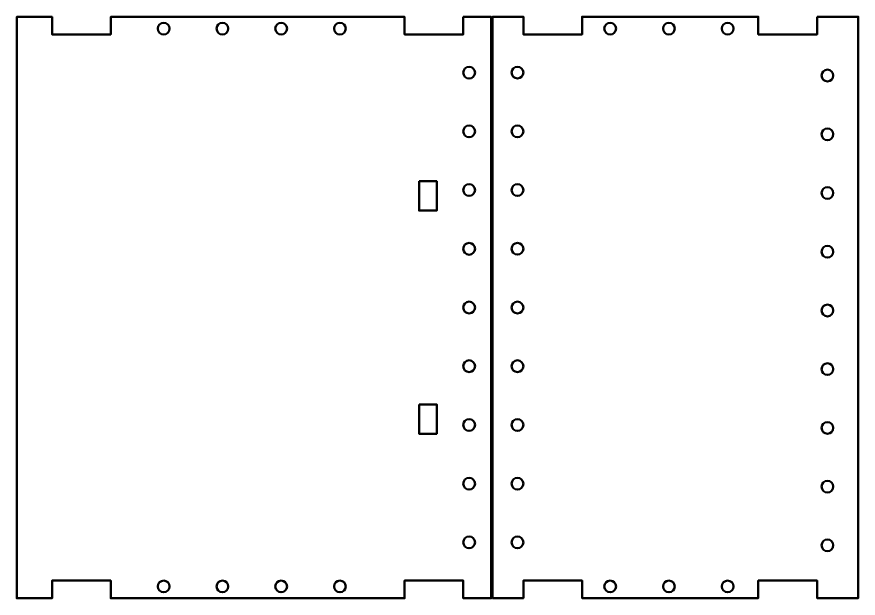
# Model space of a CAD drawing. Header units: inches. Extents: x -370 to 849, y -422 to 797.
# Drawn here: x 701.8 to 845, y -421.9 to -322.9 of the extents above; entities that cross this region are included whole.
import ezdxf

# ---------------------------------------------------------------- set-up
doc = ezdxf.new("R2010")
doc.units = ezdxf.units.IN
doc.header["$MEASUREMENT"] = 0
doc.layers.add('Layer 1', color=7, linetype='Continuous')

# ---------------------------------------------------------------- blocks, each defined once
blk = doc.blocks.new('block 66')
at = {"layer": 'Layer 1', "color": 7, "lineweight": 50, "true_color": 0xffffff}
blk.add_lwpolyline([(838.05, -322.9), (838.05, -325.9), (828.05, -325.9), (828.05, -322.9), (798.05, -322.9), (798.05, -325.9), (788.05, -325.9), (788.05, -322.9), (782.82, -322.9), (782.82, -421.9), (788.05, -421.9), (788.05, -418.9), (798.05, -418.9), (798.05, -421.9), (828.05, -421.9), (828.05, -418.9), (838.05, -418.9), (838.05, -421.9), (845.05, -421.9), (845.05, -322.9), (838.05, -322.9)], dxfattribs=at)
at = {"layer": 'Layer 1', "color": 240, "lineweight": 50, "true_color": 0xed1c24}
for points in [[(787.05, -331.4), (787.6, -331.4), (788.05, -331.85), (788.05, -332.41), (788.05, -332.96), (787.6, -333.4), (787.05, -333.4), (786.5, -333.4), (786.05, -332.96), (786.05, -332.41), (786.05, -331.85), (786.5, -331.4), (787.05, -331.4)], [(839.82, -331.9), (840.37, -331.9), (840.82, -332.35), (840.82, -332.91), (840.82, -333.46), (840.37, -333.91), (839.82, -333.91), (839.27, -333.91), (838.82, -333.46), (838.82, -332.91), (838.82, -332.35), (839.27, -331.9), (839.82, -331.9)], [(787.05, -341.41), (787.6, -341.41), (788.05, -341.85), (788.05, -342.41), (788.05, -342.96), (787.6, -343.41), (787.05, -343.41), (786.5, -343.41), (786.05, -342.96), (786.05, -342.41), (786.05, -341.85), (786.5, -341.41), (787.05, -341.41)], [(839.82, -341.91), (840.37, -341.91), (840.82, -342.35), (840.82, -342.91), (840.82, -343.46), (840.37, -343.91), (839.82, -343.91), (839.27, -343.91), (838.82, -343.46), (838.82, -342.91), (838.82, -342.35), (839.27, -341.91), (839.82, -341.91)], [(787.05, -351.4), (787.6, -351.4), (788.05, -351.85), (788.05, -352.4), (788.05, -352.96), (787.6, -353.4), (787.05, -353.4), (786.5, -353.4), (786.05, -352.96), (786.05, -352.4), (786.05, -351.85), (786.5, -351.4), (787.05, -351.4)], [(839.82, -351.9), (840.37, -351.9), (840.82, -352.35), (840.82, -352.9), (840.82, -353.46), (840.37, -353.9), (839.82, -353.9), (839.27, -353.9), (838.82, -353.46), (838.82, -352.9), (838.82, -352.35), (839.27, -351.9), (839.82, -351.9)], [(787.05, -361.4), (787.6, -361.4), (788.05, -361.85), (788.05, -362.41), (788.05, -362.96), (787.6, -363.4), (787.05, -363.4), (786.5, -363.4), (786.05, -362.96), (786.05, -362.41), (786.05, -361.85), (786.5, -361.4), (787.05, -361.4)], [(839.82, -361.91), (840.37, -361.91), (840.82, -362.35), (840.82, -362.91), (840.82, -363.46), (840.37, -363.91), (839.82, -363.91), (839.27, -363.91), (838.82, -363.46), (838.82, -362.91), (838.82, -362.35), (839.27, -361.91), (839.82, -361.91)], [(787.05, -371.41), (787.6, -371.41), (788.05, -371.85), (788.05, -372.41), (788.05, -372.96), (787.6, -373.41), (787.05, -373.41), (786.5, -373.41), (786.05, -372.96), (786.05, -372.41), (786.05, -371.85), (786.5, -371.41), (787.05, -371.41)], [(839.82, -371.91), (840.37, -371.91), (840.82, -372.35), (840.82, -372.91), (840.82, -373.46), (840.37, -373.91), (839.82, -373.91), (839.27, -373.91), (838.82, -373.46), (838.82, -372.91), (838.82, -372.35), (839.27, -371.91), (839.82, -371.91)], [(787.05, -381.4), (787.6, -381.4), (788.05, -381.85), (788.05, -382.4), (788.05, -382.96), (787.6, -383.4), (787.05, -383.4), (786.5, -383.4), (786.05, -382.96), (786.05, -382.4), (786.05, -381.85), (786.5, -381.4), (787.05, -381.4)], [(839.82, -381.9), (840.37, -381.9), (840.82, -382.35), (840.82, -382.9), (840.82, -383.46), (840.37, -383.9), (839.82, -383.9), (839.27, -383.9), (838.82, -383.46), (838.82, -382.9), (838.82, -382.35), (839.27, -381.9), (839.82, -381.9)], [(787.05, -391.41), (787.6, -391.41), (788.05, -391.85), (788.05, -392.41), (788.05, -392.96), (787.6, -393.41), (787.05, -393.41), (786.5, -393.41), (786.05, -392.96), (786.05, -392.41), (786.05, -391.85), (786.5, -391.41), (787.05, -391.41)], [(839.82, -391.91), (840.37, -391.91), (840.82, -392.35), (840.82, -392.91), (840.82, -393.46), (840.37, -393.91), (839.82, -393.91), (839.27, -393.91), (838.82, -393.46), (838.82, -392.91), (838.82, -392.35), (839.27, -391.91), (839.82, -391.91)], [(787.05, -401.4), (787.6, -401.4), (788.05, -401.85), (788.05, -402.4), (788.05, -402.96), (787.6, -403.4), (787.05, -403.4), (786.5, -403.4), (786.05, -402.96), (786.05, -402.4), (786.05, -401.85), (786.5, -401.4), (787.05, -401.4)], [(839.82, -401.91), (840.37, -401.91), (840.82, -402.35), (840.82, -402.91), (840.82, -403.46), (840.37, -403.91), (839.82, -403.91), (839.27, -403.91), (838.82, -403.46), (838.82, -402.91), (838.82, -402.35), (839.27, -401.91), (839.82, -401.91)], [(787.05, -411.4), (787.6, -411.4), (788.05, -411.85), (788.05, -412.4), (788.05, -412.96), (787.6, -413.4), (787.05, -413.4), (786.5, -413.4), (786.05, -412.96), (786.05, -412.4), (786.05, -411.85), (786.5, -411.4), (787.05, -411.4)], [(839.82, -411.9), (840.37, -411.9), (840.82, -412.35), (840.82, -412.9), (840.82, -413.46), (840.37, -413.9), (839.82, -413.9), (839.27, -413.9), (838.82, -413.46), (838.82, -412.9), (838.82, -412.35), (839.27, -411.9), (839.82, -411.9)]]:
    blk.add_open_spline(points, degree=3, knots=[0, 0, 0, 0, 1, 1, 1, 2, 2, 2, 3, 3, 3, 4, 4, 4, 4], dxfattribs=at)
blk = doc.blocks.new('block 71')
at = {"layer": 'Layer 1', "color": 7, "lineweight": 50, "true_color": 0xffffff}
for points in [[(777.82, -322.91), (777.82, -325.91), (767.82, -325.91), (767.82, -322.91), (717.82, -322.91), (717.82, -325.91), (707.82, -325.91), (707.82, -322.91), (701.82, -322.91), (701.82, -421.91), (707.82, -421.91), (707.82, -418.91), (717.82, -418.91), (717.82, -421.91), (767.82, -421.91), (767.82, -418.91), (777.82, -418.91), (777.82, -421.91), (782.59, -421.91), (782.59, -322.91), (777.82, -322.91)], [(770.3, -350.9), (773.3, -350.9), (773.3, -355.9), (770.3, -355.9), (770.3, -350.9)], [(770.3, -388.91), (773.3, -388.91), (773.3, -393.91), (770.3, -393.91), (770.3, -388.91)]]:
    blk.add_lwpolyline(points, dxfattribs=at)
at = {"layer": 'Layer 1', "color": 240, "lineweight": 50, "true_color": 0xed1c24}
for points in [[(726.82, -323.91), (727.37, -323.91), (727.82, -324.35), (727.82, -324.91), (727.82, -325.46), (727.37, -325.91), (726.82, -325.91), (726.27, -325.91), (725.82, -325.46), (725.82, -324.91), (725.82, -324.35), (726.27, -323.91), (726.82, -323.91)], [(736.82, -323.91), (737.37, -323.91), (737.82, -324.35), (737.82, -324.91), (737.82, -325.46), (737.37, -325.91), (736.82, -325.91), (736.27, -325.91), (735.82, -325.46), (735.82, -324.91), (735.82, -324.35), (736.27, -323.91), (736.82, -323.91)], [(746.82, -323.91), (747.37, -323.91), (747.82, -324.35), (747.82, -324.91), (747.82, -325.46), (747.37, -325.91), (746.82, -325.91), (746.27, -325.91), (745.82, -325.46), (745.82, -324.91), (745.82, -324.35), (746.27, -323.91), (746.82, -323.91)], [(756.82, -323.91), (757.37, -323.91), (757.82, -324.35), (757.82, -324.91), (757.82, -325.46), (757.37, -325.91), (756.82, -325.91), (756.27, -325.91), (755.82, -325.46), (755.82, -324.91), (755.82, -324.35), (756.27, -323.91), (756.82, -323.91)], [(778.82, -331.41), (779.37, -331.41), (779.82, -331.85), (779.82, -332.41), (779.82, -332.96), (779.37, -333.41), (778.82, -333.41), (778.27, -333.41), (777.82, -332.96), (777.82, -332.41), (777.82, -331.85), (778.27, -331.41), (778.82, -331.41)], [(778.82, -341.41), (779.37, -341.41), (779.82, -341.85), (779.82, -342.41), (779.82, -342.96), (779.37, -343.41), (778.82, -343.41), (778.27, -343.41), (777.82, -342.96), (777.82, -342.41), (777.82, -341.85), (778.27, -341.41), (778.82, -341.41)], [(778.82, -351.4), (779.37, -351.4), (779.82, -351.85), (779.82, -352.4), (779.82, -352.96), (779.37, -353.4), (778.82, -353.4), (778.27, -353.4), (777.82, -352.96), (777.82, -352.4), (777.82, -351.85), (778.27, -351.4), (778.82, -351.4)], [(778.82, -361.41), (779.37, -361.41), (779.82, -361.85), (779.82, -362.41), (779.82, -362.96), (779.37, -363.41), (778.82, -363.41), (778.27, -363.41), (777.82, -362.96), (777.82, -362.41), (777.82, -361.85), (778.27, -361.41), (778.82, -361.41)], [(778.82, -371.41), (779.37, -371.41), (779.82, -371.85), (779.82, -372.41), (779.82, -372.96), (779.37, -373.41), (778.82, -373.41), (778.27, -373.41), (777.82, -372.96), (777.82, -372.41), (777.82, -371.85), (778.27, -371.41), (778.82, -371.41)], [(778.82, -381.4), (779.37, -381.4), (779.82, -381.85), (779.82, -382.4), (779.82, -382.96), (779.37, -383.4), (778.82, -383.4), (778.27, -383.4), (777.82, -382.96), (777.82, -382.4), (777.82, -381.85), (778.27, -381.4), (778.82, -381.4)], [(778.82, -391.41), (779.37, -391.41), (779.82, -391.85), (779.82, -392.41), (779.82, -392.96), (779.37, -393.41), (778.82, -393.41), (778.27, -393.41), (777.82, -392.96), (777.82, -392.41), (777.82, -391.85), (778.27, -391.41), (778.82, -391.41)], [(778.82, -401.41), (779.37, -401.41), (779.82, -401.85), (779.82, -402.41), (779.82, -402.96), (779.37, -403.41), (778.82, -403.41), (778.27, -403.41), (777.82, -402.96), (777.82, -402.41), (777.82, -401.85), (778.27, -401.41), (778.82, -401.41)], [(778.82, -411.4), (779.37, -411.4), (779.82, -411.85), (779.82, -412.4), (779.82, -412.96), (779.37, -413.4), (778.82, -413.4), (778.27, -413.4), (777.82, -412.96), (777.82, -412.4), (777.82, -411.85), (778.27, -411.4), (778.82, -411.4)], [(726.82, -418.91), (727.37, -418.91), (727.82, -419.35), (727.82, -419.91), (727.82, -420.46), (727.37, -420.91), (726.82, -420.91), (726.27, -420.91), (725.82, -420.46), (725.82, -419.91), (725.82, -419.35), (726.27, -418.91), (726.82, -418.91)], [(736.82, -418.91), (737.37, -418.91), (737.82, -419.35), (737.82, -419.91), (737.82, -420.46), (737.37, -420.91), (736.82, -420.91), (736.27, -420.91), (735.82, -420.46), (735.82, -419.91), (735.82, -419.35), (736.27, -418.91), (736.82, -418.91)], [(746.82, -418.91), (747.37, -418.91), (747.82, -419.35), (747.82, -419.91), (747.82, -420.46), (747.37, -420.91), (746.82, -420.91), (746.27, -420.91), (745.82, -420.46), (745.82, -419.91), (745.82, -419.35), (746.27, -418.91), (746.82, -418.91)], [(756.82, -418.91), (757.37, -418.91), (757.82, -419.35), (757.82, -419.91), (757.82, -420.46), (757.37, -420.91), (756.82, -420.91), (756.27, -420.91), (755.82, -420.46), (755.82, -419.91), (755.82, -419.35), (756.27, -418.91), (756.82, -418.91)]]:
    blk.add_open_spline(points, degree=3, knots=[0, 0, 0, 0, 1, 1, 1, 2, 2, 2, 3, 3, 3, 4, 4, 4, 4], dxfattribs=at)

msp = doc.modelspace()

# ---------------------------------------------------------------- linework, layer by layer
at = {"layer": 'Layer 1', "color": 240, "lineweight": 50, "true_color": 0xed1c24}
for points in [[(802.83, -323.91), (803.38, -323.91), (803.83, -324.35), (803.83, -324.91), (803.83, -325.46), (803.38, -325.91), (802.83, -325.91), (802.28, -325.91), (801.83, -325.46), (801.83, -324.91), (801.83, -324.35), (802.28, -323.91), (802.83, -323.91)], [(812.83, -323.91), (813.38, -323.91), (813.83, -324.35), (813.83, -324.91), (813.83, -325.46), (813.38, -325.91), (812.83, -325.91), (812.28, -325.91), (811.83, -325.46), (811.83, -324.91), (811.83, -324.35), (812.28, -323.91), (812.83, -323.91)], [(822.83, -323.91), (823.38, -323.91), (823.83, -324.35), (823.83, -324.91), (823.83, -325.46), (823.38, -325.91), (822.83, -325.91), (822.28, -325.91), (821.83, -325.46), (821.83, -324.91), (821.83, -324.35), (822.28, -323.91), (822.83, -323.91)], [(802.83, -418.91), (803.38, -418.91), (803.83, -419.35), (803.83, -419.91), (803.83, -420.46), (803.38, -420.91), (802.83, -420.91), (802.28, -420.91), (801.83, -420.46), (801.83, -419.91), (801.83, -419.35), (802.28, -418.91), (802.83, -418.91)], [(812.83, -418.91), (813.38, -418.91), (813.83, -419.35), (813.83, -419.91), (813.83, -420.46), (813.38, -420.91), (812.83, -420.91), (812.28, -420.91), (811.83, -420.46), (811.83, -419.91), (811.83, -419.35), (812.28, -418.91), (812.83, -418.91)], [(822.83, -418.91), (823.38, -418.91), (823.83, -419.35), (823.83, -419.91), (823.83, -420.46), (823.38, -420.91), (822.83, -420.91), (822.28, -420.91), (821.83, -420.46), (821.83, -419.91), (821.83, -419.35), (822.28, -418.91), (822.83, -418.91)]]:
    msp.add_open_spline(points, degree=3, knots=[0, 0, 0, 0, 1, 1, 1, 2, 2, 2, 3, 3, 3, 4, 4, 4, 4], dxfattribs=at)

# ---------------------------------------------------------------- block references
at = {"layer": 'Layer 1'}
for name in ['block 71', 'block 66']:
    msp.add_blockref(name, (0, 0), dxfattribs=at)

doc.saveas('drawing.dxf')
